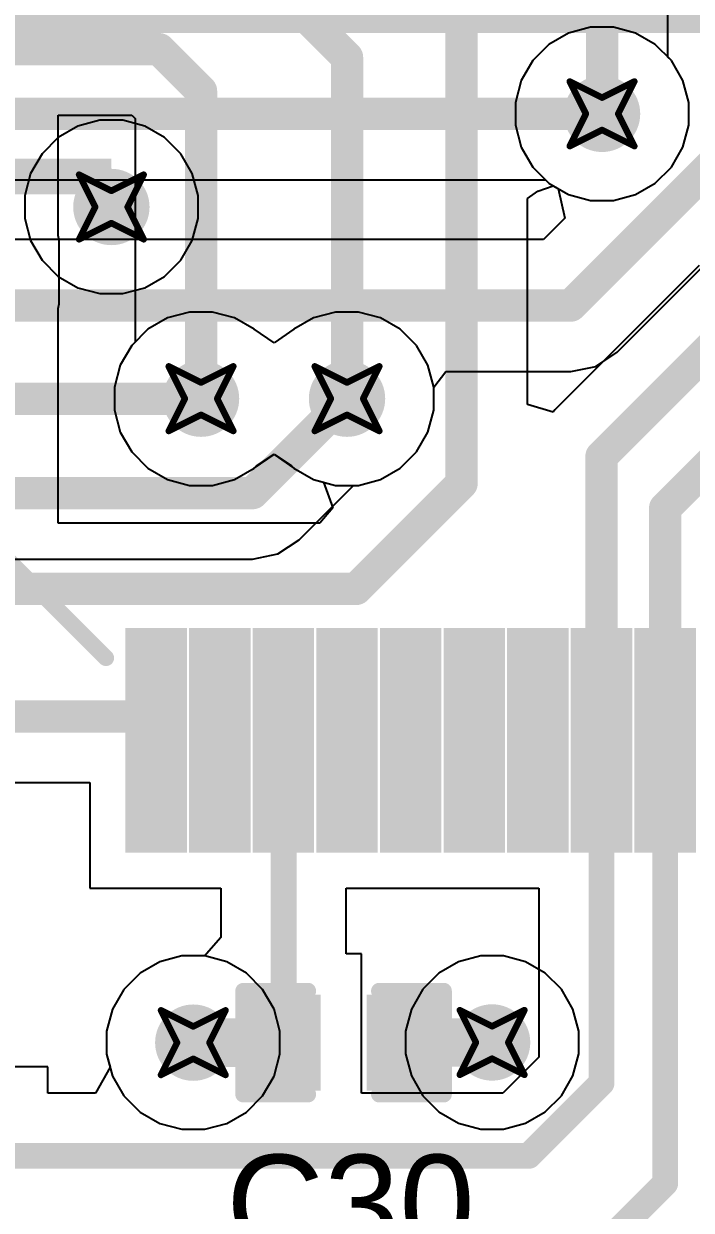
# Model space of a CAD drawing. Header units: inches. Extents: x -36 to 349, y -11 to 240.
# Drawn here: x 78.18 to 83.42, y 57.26 to 66.58 of the extents above; entities that cross this region are included whole.
import ezdxf

# ---------------------------------------------------------------- set-up
doc = ezdxf.new("R2010")
doc.units = ezdxf.units.IN
for name, color, linetype in [('Bottom Layer', 5, 'Continuous'), ('Drill Drawing', 1, 'Continuous'), ('Layer 1', 16, 'Continuous'), ('Layer 2', 76, 'Continuous'), ('Top Layer', 1, 'Continuous'), ('Top Overlay', 2, 'Continuous'), ('Top Paste', 8, 'Continuous'), ('Top Solder', 216, 'Continuous'), ('Via Holes', 16, 'Continuous')]:
    doc.layers.add(name, color=color, linetype=linetype)
doc.styles.add('Arial', font='', dxfattribs={"height": 0.2})
doc.styles.get('Arial').set_extended_font_data('Arial')

# ---------------------------------------------------------------- blocks, each defined once
blk = doc.blocks.new('LQFP_144_20_20__155')
at = {"layer": 'Top Layer'}
for points in [[(-8.89, -11.46), (-8.89, -9.9), (-8.61, -9.9), (-8.61, -11.46)], [(-8.39, -11.46), (-8.39, -9.9), (-8.11, -9.9), (-8.11, -11.46)], [(-7.89, -11.46), (-7.89, -9.9), (-7.61, -9.9), (-7.61, -11.46)], [(-7.39, -11.46), (-7.39, -9.9), (-7.11, -9.9), (-7.11, -11.46)], [(-6.89, -11.46), (-6.89, -9.9), (-6.61, -9.9), (-6.61, -11.46)], [(-6.39, -11.46), (-6.39, -9.9), (-6.11, -9.9), (-6.11, -11.46)], [(-5.89, -11.46), (-5.89, -9.9), (-5.61, -9.9), (-5.61, -11.46)], [(-5.39, -11.46), (-5.39, -9.9), (-5.11, -9.9), (-5.11, -11.46)], [(-4.89, -11.46), (-4.89, -9.9), (-4.61, -9.9), (-4.61, -11.46)]]:
    blk.add_hatch(color=1, dxfattribs=at).paths.add_polyline_path(points)
at = {"layer": 'Top Paste'}
for points in [[(-8.89, -11.46), (-8.89, -9.9), (-8.61, -9.9), (-8.61, -11.46)], [(-8.39, -11.46), (-8.39, -9.9), (-8.11, -9.9), (-8.11, -11.46)], [(-7.89, -11.46), (-7.89, -9.9), (-7.61, -9.9), (-7.61, -11.46)], [(-7.39, -11.46), (-7.39, -9.9), (-7.11, -9.9), (-7.11, -11.46)], [(-6.89, -11.46), (-6.89, -9.9), (-6.61, -9.9), (-6.61, -11.46)], [(-6.39, -11.46), (-6.39, -9.9), (-6.11, -9.9), (-6.11, -11.46)], [(-5.89, -11.46), (-5.89, -9.9), (-5.61, -9.9), (-5.61, -11.46)], [(-5.39, -11.46), (-5.39, -9.9), (-5.11, -9.9), (-5.11, -11.46)], [(-4.89, -11.46), (-4.89, -9.9), (-4.61, -9.9), (-4.61, -11.46)]]:
    blk.add_hatch(color=8, dxfattribs=at).paths.add_polyline_path(points)
at = {"layer": 'Top Solder'}
for points in [[(-8.9916, -11.5616), (-8.9916, -9.7984), (-8.5084, -9.7984), (-8.5084, -11.5616)], [(-8.4916, -11.5616), (-8.4916, -9.7984), (-8.0084, -9.7984), (-8.0084, -11.5616)], [(-7.9916, -11.5616), (-7.9916, -9.7984), (-7.5084, -9.7984), (-7.5084, -11.5616)], [(-7.4916, -11.5616), (-7.4916, -9.7984), (-7.0084, -9.7984), (-7.0084, -11.5616)], [(-6.9916, -11.5616), (-6.9916, -9.7984), (-6.5084, -9.7984), (-6.5084, -11.5616)], [(-6.4916, -11.5616), (-6.4916, -9.7984), (-6.0084, -9.7984), (-6.0084, -11.5616)], [(-5.9916, -11.5616), (-5.9916, -9.7984), (-5.5084, -9.7984), (-5.5084, -11.5616)], [(-5.4916, -11.5616), (-5.4916, -9.7984), (-5.0084, -9.7984), (-5.0084, -11.5616)], [(-4.9916, -11.5616), (-4.9916, -9.7984), (-4.5084, -9.7984), (-4.5084, -11.5616)]]:
    blk.add_hatch(color=216, dxfattribs=at).paths.add_polyline_path(points)
at = {"layer": 'Top Overlay'}
blk.add_lwpolyline([(-10.033, -9.144, 0.127, 0.127, 0), (-9.144, -10.033, 0.127, 0.127, 0)], format="xyseb", dxfattribs=at)
blk.add_lwpolyline([(-9.1758, -10.033, 0.0635, 0.0635, 1), (-9.1122, -10.033, 0.0635, 0.0635, 1)], format="xyseb", close=True, dxfattribs=at)
blk = doc.blocks.new('C___0402_476')
at = {"layer": 'Top Layer'}
for points in [[(-0.6985, -0.3175), (-0.6985, 0.3175), (-0.2413, 0.3175), (-0.2413, -0.3175)], [(0.2413, -0.3175), (0.2413, 0.3175), (0.6985, 0.3175), (0.6985, -0.3175)]]:
    blk.add_hatch(color=1, dxfattribs=at).paths.add_polyline_path(points)
at = {"layer": 'Top Paste'}
for points in [[(-0.6985, -0.3175), (-0.6985, 0.3175), (-0.2413, 0.3175), (-0.2413, -0.3175)], [(0.2413, -0.3175), (0.2413, 0.3175), (0.6985, 0.3175), (0.6985, -0.3175)]]:
    blk.add_hatch(color=8, dxfattribs=at).paths.add_polyline_path(points)
at = {"layer": 'Top Solder'}
for points in [[(-0.7585, -0.3775), (-0.7585, 0.3775), (-0.1813, 0.3775), (-0.1813, -0.3775)], [(0.1813, -0.3775), (0.1813, 0.3775), (0.7585, 0.3775), (0.7585, -0.3775)]]:
    blk.add_hatch(color=216, dxfattribs=at).paths.add_polyline_path(points)
at = {"layer": 'Top Overlay'}
for points in [[(-0.7874, 0.4064, 0.127, 0.127, 0), (-0.2794, 0.4064, 0.127, 0.127, 0)], [(-0.7874, -0.4064, 0.127, 0.127, 0), (-0.7874, 0.4064, 0.127, 0.127, 0)], [(0.2794, 0.4064, 0.127, 0.127, 0), (0.7874, 0.4064, 0.127, 0.127, 0)], [(0.7874, -0.4064, 0.127, 0.127, 0), (0.7874, 0.4064, 0.127, 0.127, 0)], [(-0.7874, -0.4064, 0.127, 0.127, 0), (-0.2794, -0.4064, 0.127, 0.127, 0)], [(0.2794, -0.4064, 0.127, 0.127, 0), (0.7874, -0.4064, 0.127, 0.127, 0)]]:
    blk.add_lwpolyline(points, format="xyseb", dxfattribs=at)
for points in [[(-0.8191, 0.4064, 0.0635, 0.0635, 1), (-0.7556, 0.4064, 0.0635, 0.0635, 1)], [(-0.8191, 0.4064, 0.0635, 0.0635, 1), (-0.7556, 0.4064, 0.0635, 0.0635, 1)], [(-0.3111, 0.4064, 0.0635, 0.0635, 1), (-0.2477, 0.4064, 0.0635, 0.0635, 1)], [(0.2477, 0.4064, 0.0635, 0.0635, 1), (0.3111, 0.4064, 0.0635, 0.0635, 1)], [(0.7556, 0.4064, 0.0635, 0.0635, 1), (0.8191, 0.4064, 0.0635, 0.0635, 1)], [(0.7556, 0.4064, 0.0635, 0.0635, 1), (0.8191, 0.4064, 0.0635, 0.0635, 1)], [(-0.8191, -0.4064, 0.0635, 0.0635, 1), (-0.7556, -0.4064, 0.0635, 0.0635, 1)], [(-0.8191, -0.4064, 0.0635, 0.0635, 1), (-0.7556, -0.4064, 0.0635, 0.0635, 1)], [(-0.3111, -0.4064, 0.0635, 0.0635, 1), (-0.2477, -0.4064, 0.0635, 0.0635, 1)], [(0.2477, -0.4064, 0.0635, 0.0635, 1), (0.3111, -0.4064, 0.0635, 0.0635, 1)], [(0.7556, -0.4064, 0.0635, 0.0635, 1), (0.8191, -0.4064, 0.0635, 0.0635, 1)], [(0.7556, -0.4064, 0.0635, 0.0635, 1), (0.8191, -0.4064, 0.0635, 0.0635, 1)]]:
    blk.add_lwpolyline(points, format="xyseb", close=True, dxfattribs=at)

msp = doc.modelspace()

# ---------------------------------------------------------------- hatches: boundary and pattern name
at = {"layer": 'Bottom Layer'}
h = msp.add_hatch(color=5, dxfattribs=at)
edge = h.paths.add_edge_path()
edge.add_arc((82.7233, 65.8703), 0.3, 0, 360)
h = msp.add_hatch(color=5, dxfattribs=at)
edge = h.paths.add_edge_path()
edge.add_arc((78.8674, 65.1383), 0.3, 0, 360)
h = msp.add_hatch(color=5, dxfattribs=at)
edge = h.paths.add_edge_path()
edge.add_arc((79.5719, 63.6322), 0.3, 0, 360)
h = msp.add_hatch(color=5, dxfattribs=at)
edge = h.paths.add_edge_path()
edge.add_arc((80.7192, 63.6322), 0.3, 0, 360)
h = msp.add_hatch(color=5, dxfattribs=at)
edge = h.paths.add_edge_path()
edge.add_arc((79.511, 58.5724), 0.3, 0, 360)
h = msp.add_hatch(color=5, dxfattribs=at)
edge = h.paths.add_edge_path()
edge.add_arc((81.8592, 58.5739), 0.3, 0, 360)
at = {"layer": 'Layer 1'}
h = msp.add_hatch(color=16, dxfattribs=at)
edge = h.paths.add_edge_path()
edge.add_arc((82.7233, 65.8703), 0.3, 0, 360)
h = msp.add_hatch(color=16, dxfattribs=at)
edge = h.paths.add_edge_path()
edge.add_arc((78.8674, 65.1383), 0.3, 0, 360)
h = msp.add_hatch(color=16, dxfattribs=at)
edge = h.paths.add_edge_path()
edge.add_arc((79.5719, 63.6322), 0.3, 0, 360)
h = msp.add_hatch(color=16, dxfattribs=at)
edge = h.paths.add_edge_path()
edge.add_arc((80.7192, 63.6322), 0.3, 0, 360)
h = msp.add_hatch(color=16, dxfattribs=at)
edge = h.paths.add_edge_path()
edge.add_arc((79.511, 58.5724), 0.3, 0, 360)
h = msp.add_hatch(color=16, dxfattribs=at)
edge = h.paths.add_edge_path()
edge.add_arc((81.8592, 58.5739), 0.3, 0, 360)
at = {"layer": 'Layer 2'}
h = msp.add_hatch(color=76, dxfattribs=at)
edge = h.paths.add_edge_path()
edge.add_arc((82.7233, 65.8703), 0.3, 0, 360)
h = msp.add_hatch(color=76, dxfattribs=at)
edge = h.paths.add_edge_path()
edge.add_arc((78.8674, 65.1383), 0.3, 0, 360)
h = msp.add_hatch(color=76, dxfattribs=at)
edge = h.paths.add_edge_path()
edge.add_arc((79.5719, 63.6322), 0.3, 0, 360)
h = msp.add_hatch(color=76, dxfattribs=at)
edge = h.paths.add_edge_path()
edge.add_arc((80.7192, 63.6322), 0.3, 0, 360)
h = msp.add_hatch(color=76, dxfattribs=at)
edge = h.paths.add_edge_path()
edge.add_arc((79.511, 58.5724), 0.3, 0, 360)
h = msp.add_hatch(color=76, dxfattribs=at)
edge = h.paths.add_edge_path()
edge.add_arc((81.8592, 58.5739), 0.3, 0, 360)
at = {"layer": 'Top Layer'}
h = msp.add_hatch(color=1, dxfattribs=at)
edge = h.paths.add_edge_path()
edge.add_arc((82.7233, 65.8703), 0.3, 0, 360)
msp.add_hatch(color=1, dxfattribs=at).paths.add_polyline_path([(75.6094, 65.238), (78.8674, 65.238), (78.8674, 65.518), (75.6094, 65.518)])
h = msp.add_hatch(color=1, dxfattribs=at)
edge = h.paths.add_edge_path()
edge.add_arc((78.8674, 65.1383), 0.3, 0, 360)
h = msp.add_hatch(color=1, dxfattribs=at)
edge = h.paths.add_edge_path()
edge.add_arc((79.5719, 63.6322), 0.3, 0, 360)
h = msp.add_hatch(color=1, dxfattribs=at)
edge = h.paths.add_edge_path()
edge.add_arc((80.7192, 63.6322), 0.3, 0, 360)
h = msp.add_hatch(color=1, dxfattribs=at)
edge = h.paths.add_edge_path()
edge.add_arc((79.511, 58.5724), 0.3, 0, 360)
h = msp.add_hatch(color=1, dxfattribs=at)
edge = h.paths.add_edge_path()
edge.add_arc((81.8592, 58.5739), 0.3, 0, 360)
at = {"layer": 'Via Holes'}
h = msp.add_hatch(color=7, dxfattribs=at)
edge = h.paths.add_edge_path()
edge.add_arc((82.7233, 65.8703), 0.15, 0, 360)
h = msp.add_hatch(color=7, dxfattribs=at)
edge = h.paths.add_edge_path()
edge.add_arc((78.8674, 65.1383), 0.15, 0, 360)
h = msp.add_hatch(color=7, dxfattribs=at)
edge = h.paths.add_edge_path()
edge.add_arc((79.5719, 63.6322), 0.15, 0, 360)
h = msp.add_hatch(color=7, dxfattribs=at)
edge = h.paths.add_edge_path()
edge.add_arc((80.7192, 63.6322), 0.15, 0, 360)
h = msp.add_hatch(color=7, dxfattribs=at)
edge = h.paths.add_edge_path()
edge.add_arc((79.511, 58.5724), 0.15, 0, 360)
h = msp.add_hatch(color=7, dxfattribs=at)
edge = h.paths.add_edge_path()
edge.add_arc((81.8592, 58.5739), 0.15, 0, 360)

# ---------------------------------------------------------------- linework, layer by layer
at = {"layer": 'Bottom Layer'}
for p, q in [((72.2721, 65.3523), (82.2782, 65.3523)), ((82.2782, 65.3523), (82.3052, 65.3254)), ((82.3052, 65.3254), (82.3773, 65.2837)), ((82.3773, 65.2837), (82.4311, 65.0504)), ((82.4311, 65.0504), (82.2623, 64.8816)), ((82.2623, 64.8816), (74.0521, 64.8816)), ((82.8431, 63.9974), (83.6257, 64.78)), ((82.675, 63.8851), (82.8431, 63.9974)), ((82.4768, 63.8456), (82.675, 63.8851)), ((81.4002, 63.7219), (81.4952, 63.8456)), ((81.4952, 63.8456), (82.4768, 63.8456)), ((81.4002, 63.5426), (81.4002, 63.7219)), ((81.3538, 63.3694), (81.4002, 63.5426)), ((81.2641, 63.2141), (81.3538, 63.3694)), ((81.1373, 63.0873), (81.2641, 63.2141)), ((80.982, 62.9976), (81.1373, 63.0873)), ((80.3436, 62.5242), (80.7707, 62.9512)), ((80.7707, 62.9512), (80.8088, 62.9512)), ((80.8088, 62.9512), (80.982, 62.9976)), ((80.1756, 62.4119), (80.3436, 62.5242)), ((75.2995, 62.3724), (79.9774, 62.3724)), ((79.9774, 62.3724), (80.1756, 62.4119)), ((79.2481, 59.207), (79.0929, 59.1173)), ((79.4213, 59.2534), (79.2481, 59.207)), ((79.6007, 59.2534), (79.4213, 59.2534)), ((79.7739, 59.207), (79.6007, 59.2534)), ((79.9291, 59.1173), (79.7739, 59.207)), ((79.0929, 59.1173), (78.9661, 58.9905)), ((80.0559, 58.9905), (79.9291, 59.1173)), ((78.9661, 58.9905), (78.8764, 58.8353)), ((80.1456, 58.8353), (80.0559, 58.9905)), ((78.8764, 58.8353), (78.83, 58.6621)), ((80.192, 58.6621), (80.1456, 58.8353)), ((78.83, 58.6621), (78.83, 58.4827)), ((80.192, 58.4827), (80.192, 58.6621)), ((78.83, 58.4827), (78.8764, 58.3095)), ((80.1456, 58.3095), (80.192, 58.4827)), ((78.8764, 58.3095), (78.9661, 58.1543)), ((80.0559, 58.1543), (80.1456, 58.3095)), ((78.9661, 58.1543), (79.0929, 58.0275)), ((79.9291, 58.0275), (80.0559, 58.1543)), ((79.0929, 58.0275), (79.2481, 57.9378)), ((79.7739, 57.9378), (79.9291, 58.0275)), ((79.2481, 57.9378), (79.4213, 57.8914)), ((79.6007, 57.8914), (79.7739, 57.9378)), ((79.4213, 57.8914), (79.6007, 57.8914))]:
    msp.add_line(p, q, dxfattribs=at)
for points in [[(71.5971, 66.6331, 0.254, 0.254, 0), (93.0211, 66.6331, 0.254, 0.254, 0)], [(72.0576, 65.8703, 0.254, 0.254, 0), (82.7233, 65.8703, 0.254, 0.254, 0)], [(82.4768, 64.3636, 0.254, 0.254, 0), (83.9835, 65.8703, 0.254, 0.254, 0)], [(74.0521, 64.3636, 0.254, 0.254, 0), (82.4768, 64.3636, 0.254, 0.254, 0)], [(74.7664, 63.6322, 0.254, 0.254, 0), (79.5719, 63.6322, 0.254, 0.254, 0)], [(79.9774, 62.8904, 0.254, 0.254, 0), (80.7192, 63.6322, 0.254, 0.254, 0)], [(75.0849, 62.8904, 0.254, 0.254, 0), (79.9774, 62.8904, 0.254, 0.254, 0)]]:
    msp.add_lwpolyline(points, format="xyseb", dxfattribs=at)
for points in [[(82.6598, 65.8703, 0.127, 0.127, 1), (82.7868, 65.8703, 0.127, 0.127, 1)], [(82.4133, 64.3636, 0.127, 0.127, 1), (82.5403, 64.3636, 0.127, 0.127, 1)], [(82.4133, 64.3636, 0.127, 0.127, 1), (82.5403, 64.3636, 0.127, 0.127, 1)], [(79.5084, 63.6322, 0.127, 0.127, 1), (79.6354, 63.6322, 0.127, 0.127, 1)], [(80.6557, 63.6322, 0.127, 0.127, 1), (80.7827, 63.6322, 0.127, 0.127, 1)], [(79.9139, 62.8904, 0.127, 0.127, 1), (80.0409, 62.8904, 0.127, 0.127, 1)], [(79.9139, 62.8904, 0.127, 0.127, 1), (80.0409, 62.8904, 0.127, 0.127, 1)]]:
    msp.add_lwpolyline(points, format="xyseb", close=True, dxfattribs=at)
at = {"layer": 'Drill Drawing'}
for points in [[(82.4693, 66.1243, 0.0508, 0.0508, 0), (82.7233, 65.9973, 0.0508, 0.0508, 0)], [(82.4693, 66.1243, 0.0508, 0.0508, 0), (82.5963, 65.8703, 0.0508, 0.0508, 0)], [(82.7233, 65.9973, 0.0508, 0.0508, 0), (82.9773, 66.1243, 0.0508, 0.0508, 0)], [(82.8503, 65.8703, 0.0508, 0.0508, 0), (82.9773, 66.1243, 0.0508, 0.0508, 0)], [(82.4693, 65.6163, 0.0508, 0.0508, 0), (82.5963, 65.8703, 0.0508, 0.0508, 0)], [(82.8503, 65.8703, 0.0508, 0.0508, 0), (82.9773, 65.6163, 0.0508, 0.0508, 0)], [(82.4693, 65.6163, 0.0508, 0.0508, 0), (82.7233, 65.7433, 0.0508, 0.0508, 0)], [(82.7233, 65.7433, 0.0508, 0.0508, 0), (82.9773, 65.6163, 0.0508, 0.0508, 0)], [(78.6134, 65.3923, 0.0508, 0.0508, 0), (78.8674, 65.2653, 0.0508, 0.0508, 0)], [(78.6134, 65.3923, 0.0508, 0.0508, 0), (78.7404, 65.1383, 0.0508, 0.0508, 0)], [(78.8674, 65.2653, 0.0508, 0.0508, 0), (79.1214, 65.3923, 0.0508, 0.0508, 0)], [(78.9944, 65.1383, 0.0508, 0.0508, 0), (79.1214, 65.3923, 0.0508, 0.0508, 0)], [(78.6134, 64.8843, 0.0508, 0.0508, 0), (78.7404, 65.1383, 0.0508, 0.0508, 0)], [(78.9944, 65.1383, 0.0508, 0.0508, 0), (79.1214, 64.8843, 0.0508, 0.0508, 0)], [(78.6134, 64.8843, 0.0508, 0.0508, 0), (78.8674, 65.0113, 0.0508, 0.0508, 0)], [(78.8674, 65.0113, 0.0508, 0.0508, 0), (79.1214, 64.8843, 0.0508, 0.0508, 0)], [(79.3179, 63.8862, 0.0508, 0.0508, 0), (79.5719, 63.7592, 0.0508, 0.0508, 0)], [(79.3179, 63.8862, 0.0508, 0.0508, 0), (79.4449, 63.6322, 0.0508, 0.0508, 0)], [(79.5719, 63.7592, 0.0508, 0.0508, 0), (79.8259, 63.8862, 0.0508, 0.0508, 0)], [(79.6989, 63.6322, 0.0508, 0.0508, 0), (79.8259, 63.8862, 0.0508, 0.0508, 0)], [(80.4652, 63.8862, 0.0508, 0.0508, 0), (80.7192, 63.7592, 0.0508, 0.0508, 0)], [(80.4652, 63.8862, 0.0508, 0.0508, 0), (80.5922, 63.6322, 0.0508, 0.0508, 0)], [(80.7192, 63.7592, 0.0508, 0.0508, 0), (80.9732, 63.8862, 0.0508, 0.0508, 0)], [(80.8462, 63.6322, 0.0508, 0.0508, 0), (80.9732, 63.8862, 0.0508, 0.0508, 0)], [(79.3179, 63.3782, 0.0508, 0.0508, 0), (79.4449, 63.6322, 0.0508, 0.0508, 0)], [(79.6989, 63.6322, 0.0508, 0.0508, 0), (79.8259, 63.3782, 0.0508, 0.0508, 0)], [(80.4652, 63.3782, 0.0508, 0.0508, 0), (80.5922, 63.6322, 0.0508, 0.0508, 0)], [(80.8462, 63.6322, 0.0508, 0.0508, 0), (80.9732, 63.3782, 0.0508, 0.0508, 0)], [(79.3179, 63.3782, 0.0508, 0.0508, 0), (79.5719, 63.5052, 0.0508, 0.0508, 0)], [(79.5719, 63.5052, 0.0508, 0.0508, 0), (79.8259, 63.3782, 0.0508, 0.0508, 0)], [(80.4652, 63.3782, 0.0508, 0.0508, 0), (80.7192, 63.5052, 0.0508, 0.0508, 0)], [(80.7192, 63.5052, 0.0508, 0.0508, 0), (80.9732, 63.3782, 0.0508, 0.0508, 0)], [(79.257, 58.8264, 0.0508, 0.0508, 0), (79.511, 58.6994, 0.0508, 0.0508, 0)], [(79.257, 58.8264, 0.0508, 0.0508, 0), (79.384, 58.5724, 0.0508, 0.0508, 0)], [(79.511, 58.6994, 0.0508, 0.0508, 0), (79.765, 58.8264, 0.0508, 0.0508, 0)], [(79.638, 58.5724, 0.0508, 0.0508, 0), (79.765, 58.8264, 0.0508, 0.0508, 0)], [(81.6052, 58.8279, 0.0508, 0.0508, 0), (81.8592, 58.7009, 0.0508, 0.0508, 0)], [(81.6052, 58.8279, 0.0508, 0.0508, 0), (81.7322, 58.5739, 0.0508, 0.0508, 0)], [(81.8592, 58.7009, 0.0508, 0.0508, 0), (82.1132, 58.8279, 0.0508, 0.0508, 0)], [(81.9862, 58.5739, 0.0508, 0.0508, 0), (82.1132, 58.8279, 0.0508, 0.0508, 0)], [(79.257, 58.3184, 0.0508, 0.0508, 0), (79.384, 58.5724, 0.0508, 0.0508, 0)], [(79.638, 58.5724, 0.0508, 0.0508, 0), (79.765, 58.3184, 0.0508, 0.0508, 0)], [(81.6052, 58.3199, 0.0508, 0.0508, 0), (81.7322, 58.5739, 0.0508, 0.0508, 0)], [(81.9862, 58.5739, 0.0508, 0.0508, 0), (82.1132, 58.3199, 0.0508, 0.0508, 0)], [(79.257, 58.3184, 0.0508, 0.0508, 0), (79.511, 58.4454, 0.0508, 0.0508, 0)], [(79.511, 58.4454, 0.0508, 0.0508, 0), (79.765, 58.3184, 0.0508, 0.0508, 0)], [(81.6052, 58.3199, 0.0508, 0.0508, 0), (81.8592, 58.4469, 0.0508, 0.0508, 0)], [(81.8592, 58.4469, 0.0508, 0.0508, 0), (82.1132, 58.3199, 0.0508, 0.0508, 0)]]:
    msp.add_lwpolyline(points, format="xyseb", dxfattribs=at)
for points in [[(82.4566, 66.1243, 0.0254, 0.0254, 1), (82.482, 66.1243, 0.0254, 0.0254, 1)], [(82.4566, 66.1243, 0.0254, 0.0254, 1), (82.482, 66.1243, 0.0254, 0.0254, 1)], [(82.9646, 66.1243, 0.0254, 0.0254, 1), (82.99, 66.1243, 0.0254, 0.0254, 1)], [(82.9646, 66.1243, 0.0254, 0.0254, 1), (82.99, 66.1243, 0.0254, 0.0254, 1)], [(82.7106, 65.9973, 0.0254, 0.0254, 1), (82.736, 65.9973, 0.0254, 0.0254, 1)], [(82.7106, 65.9973, 0.0254, 0.0254, 1), (82.736, 65.9973, 0.0254, 0.0254, 1)], [(82.5836, 65.8703, 0.0254, 0.0254, 1), (82.609, 65.8703, 0.0254, 0.0254, 1)], [(82.5836, 65.8703, 0.0254, 0.0254, 1), (82.609, 65.8703, 0.0254, 0.0254, 1)], [(82.8376, 65.8703, 0.0254, 0.0254, 1), (82.863, 65.8703, 0.0254, 0.0254, 1)], [(82.8376, 65.8703, 0.0254, 0.0254, 1), (82.863, 65.8703, 0.0254, 0.0254, 1)], [(82.7106, 65.7433, 0.0254, 0.0254, 1), (82.736, 65.7433, 0.0254, 0.0254, 1)], [(82.7106, 65.7433, 0.0254, 0.0254, 1), (82.736, 65.7433, 0.0254, 0.0254, 1)], [(82.4566, 65.6163, 0.0254, 0.0254, 1), (82.482, 65.6163, 0.0254, 0.0254, 1)], [(82.4566, 65.6163, 0.0254, 0.0254, 1), (82.482, 65.6163, 0.0254, 0.0254, 1)], [(82.9646, 65.6163, 0.0254, 0.0254, 1), (82.99, 65.6163, 0.0254, 0.0254, 1)], [(82.9646, 65.6163, 0.0254, 0.0254, 1), (82.99, 65.6163, 0.0254, 0.0254, 1)], [(78.6007, 65.3923, 0.0254, 0.0254, 1), (78.6261, 65.3923, 0.0254, 0.0254, 1)], [(78.6007, 65.3923, 0.0254, 0.0254, 1), (78.6261, 65.3923, 0.0254, 0.0254, 1)], [(79.1087, 65.3923, 0.0254, 0.0254, 1), (79.1341, 65.3923, 0.0254, 0.0254, 1)], [(79.1087, 65.3923, 0.0254, 0.0254, 1), (79.1341, 65.3923, 0.0254, 0.0254, 1)], [(78.8547, 65.2653, 0.0254, 0.0254, 1), (78.8801, 65.2653, 0.0254, 0.0254, 1)], [(78.8547, 65.2653, 0.0254, 0.0254, 1), (78.8801, 65.2653, 0.0254, 0.0254, 1)], [(78.7277, 65.1383, 0.0254, 0.0254, 1), (78.7531, 65.1383, 0.0254, 0.0254, 1)], [(78.7277, 65.1383, 0.0254, 0.0254, 1), (78.7531, 65.1383, 0.0254, 0.0254, 1)], [(78.9817, 65.1383, 0.0254, 0.0254, 1), (79.0071, 65.1383, 0.0254, 0.0254, 1)], [(78.9817, 65.1383, 0.0254, 0.0254, 1), (79.0071, 65.1383, 0.0254, 0.0254, 1)], [(78.8547, 65.0113, 0.0254, 0.0254, 1), (78.8801, 65.0113, 0.0254, 0.0254, 1)], [(78.8547, 65.0113, 0.0254, 0.0254, 1), (78.8801, 65.0113, 0.0254, 0.0254, 1)], [(78.6007, 64.8843, 0.0254, 0.0254, 1), (78.6261, 64.8843, 0.0254, 0.0254, 1)], [(78.6007, 64.8843, 0.0254, 0.0254, 1), (78.6261, 64.8843, 0.0254, 0.0254, 1)], [(79.1087, 64.8843, 0.0254, 0.0254, 1), (79.1341, 64.8843, 0.0254, 0.0254, 1)], [(79.1087, 64.8843, 0.0254, 0.0254, 1), (79.1341, 64.8843, 0.0254, 0.0254, 1)], [(79.3052, 63.8862, 0.0254, 0.0254, 1), (79.3306, 63.8862, 0.0254, 0.0254, 1)], [(79.3052, 63.8862, 0.0254, 0.0254, 1), (79.3306, 63.8862, 0.0254, 0.0254, 1)], [(79.8132, 63.8862, 0.0254, 0.0254, 1), (79.8386, 63.8862, 0.0254, 0.0254, 1)], [(79.8132, 63.8862, 0.0254, 0.0254, 1), (79.8386, 63.8862, 0.0254, 0.0254, 1)], [(80.4525, 63.8862, 0.0254, 0.0254, 1), (80.4779, 63.8862, 0.0254, 0.0254, 1)], [(80.4525, 63.8862, 0.0254, 0.0254, 1), (80.4779, 63.8862, 0.0254, 0.0254, 1)], [(80.9605, 63.8862, 0.0254, 0.0254, 1), (80.9859, 63.8862, 0.0254, 0.0254, 1)], [(80.9605, 63.8862, 0.0254, 0.0254, 1), (80.9859, 63.8862, 0.0254, 0.0254, 1)], [(79.5592, 63.7592, 0.0254, 0.0254, 1), (79.5846, 63.7592, 0.0254, 0.0254, 1)], [(79.5592, 63.7592, 0.0254, 0.0254, 1), (79.5846, 63.7592, 0.0254, 0.0254, 1)], [(80.7065, 63.7592, 0.0254, 0.0254, 1), (80.7319, 63.7592, 0.0254, 0.0254, 1)], [(80.7065, 63.7592, 0.0254, 0.0254, 1), (80.7319, 63.7592, 0.0254, 0.0254, 1)], [(79.4322, 63.6322, 0.0254, 0.0254, 1), (79.4576, 63.6322, 0.0254, 0.0254, 1)], [(79.4322, 63.6322, 0.0254, 0.0254, 1), (79.4576, 63.6322, 0.0254, 0.0254, 1)], [(79.6862, 63.6322, 0.0254, 0.0254, 1), (79.7116, 63.6322, 0.0254, 0.0254, 1)], [(79.6862, 63.6322, 0.0254, 0.0254, 1), (79.7116, 63.6322, 0.0254, 0.0254, 1)], [(80.5795, 63.6322, 0.0254, 0.0254, 1), (80.6049, 63.6322, 0.0254, 0.0254, 1)], [(80.5795, 63.6322, 0.0254, 0.0254, 1), (80.6049, 63.6322, 0.0254, 0.0254, 1)], [(80.8335, 63.6322, 0.0254, 0.0254, 1), (80.8589, 63.6322, 0.0254, 0.0254, 1)], [(80.8335, 63.6322, 0.0254, 0.0254, 1), (80.8589, 63.6322, 0.0254, 0.0254, 1)], [(79.5592, 63.5052, 0.0254, 0.0254, 1), (79.5846, 63.5052, 0.0254, 0.0254, 1)], [(79.5592, 63.5052, 0.0254, 0.0254, 1), (79.5846, 63.5052, 0.0254, 0.0254, 1)], [(80.7065, 63.5052, 0.0254, 0.0254, 1), (80.7319, 63.5052, 0.0254, 0.0254, 1)], [(80.7065, 63.5052, 0.0254, 0.0254, 1), (80.7319, 63.5052, 0.0254, 0.0254, 1)], [(79.3052, 63.3782, 0.0254, 0.0254, 1), (79.3306, 63.3782, 0.0254, 0.0254, 1)], [(79.3052, 63.3782, 0.0254, 0.0254, 1), (79.3306, 63.3782, 0.0254, 0.0254, 1)], [(79.8132, 63.3782, 0.0254, 0.0254, 1), (79.8386, 63.3782, 0.0254, 0.0254, 1)], [(79.8132, 63.3782, 0.0254, 0.0254, 1), (79.8386, 63.3782, 0.0254, 0.0254, 1)], [(80.4525, 63.3782, 0.0254, 0.0254, 1), (80.4779, 63.3782, 0.0254, 0.0254, 1)], [(80.4525, 63.3782, 0.0254, 0.0254, 1), (80.4779, 63.3782, 0.0254, 0.0254, 1)], [(80.9605, 63.3782, 0.0254, 0.0254, 1), (80.9859, 63.3782, 0.0254, 0.0254, 1)], [(80.9605, 63.3782, 0.0254, 0.0254, 1), (80.9859, 63.3782, 0.0254, 0.0254, 1)], [(79.2443, 58.8264, 0.0254, 0.0254, 1), (79.2697, 58.8264, 0.0254, 0.0254, 1)], [(79.2443, 58.8264, 0.0254, 0.0254, 1), (79.2697, 58.8264, 0.0254, 0.0254, 1)], [(79.7523, 58.8264, 0.0254, 0.0254, 1), (79.7777, 58.8264, 0.0254, 0.0254, 1)], [(79.7523, 58.8264, 0.0254, 0.0254, 1), (79.7777, 58.8264, 0.0254, 0.0254, 1)], [(81.5925, 58.8279, 0.0254, 0.0254, 1), (81.6179, 58.8279, 0.0254, 0.0254, 1)], [(81.5925, 58.8279, 0.0254, 0.0254, 1), (81.6179, 58.8279, 0.0254, 0.0254, 1)], [(82.1005, 58.8279, 0.0254, 0.0254, 1), (82.1259, 58.8279, 0.0254, 0.0254, 1)], [(82.1005, 58.8279, 0.0254, 0.0254, 1), (82.1259, 58.8279, 0.0254, 0.0254, 1)], [(79.4983, 58.6994, 0.0254, 0.0254, 1), (79.5237, 58.6994, 0.0254, 0.0254, 1)], [(79.4983, 58.6994, 0.0254, 0.0254, 1), (79.5237, 58.6994, 0.0254, 0.0254, 1)], [(81.8465, 58.7009, 0.0254, 0.0254, 1), (81.8719, 58.7009, 0.0254, 0.0254, 1)], [(81.8465, 58.7009, 0.0254, 0.0254, 1), (81.8719, 58.7009, 0.0254, 0.0254, 1)], [(79.3713, 58.5724, 0.0254, 0.0254, 1), (79.3967, 58.5724, 0.0254, 0.0254, 1)], [(79.3713, 58.5724, 0.0254, 0.0254, 1), (79.3967, 58.5724, 0.0254, 0.0254, 1)], [(79.6253, 58.5724, 0.0254, 0.0254, 1), (79.6507, 58.5724, 0.0254, 0.0254, 1)], [(79.6253, 58.5724, 0.0254, 0.0254, 1), (79.6507, 58.5724, 0.0254, 0.0254, 1)], [(81.7195, 58.5739, 0.0254, 0.0254, 1), (81.7449, 58.5739, 0.0254, 0.0254, 1)], [(81.7195, 58.5739, 0.0254, 0.0254, 1), (81.7449, 58.5739, 0.0254, 0.0254, 1)], [(81.9735, 58.5739, 0.0254, 0.0254, 1), (81.9989, 58.5739, 0.0254, 0.0254, 1)], [(81.9735, 58.5739, 0.0254, 0.0254, 1), (81.9989, 58.5739, 0.0254, 0.0254, 1)], [(79.4983, 58.4454, 0.0254, 0.0254, 1), (79.5237, 58.4454, 0.0254, 0.0254, 1)], [(79.4983, 58.4454, 0.0254, 0.0254, 1), (79.5237, 58.4454, 0.0254, 0.0254, 1)], [(81.8465, 58.4469, 0.0254, 0.0254, 1), (81.8719, 58.4469, 0.0254, 0.0254, 1)], [(81.8465, 58.4469, 0.0254, 0.0254, 1), (81.8719, 58.4469, 0.0254, 0.0254, 1)], [(79.2443, 58.3184, 0.0254, 0.0254, 1), (79.2697, 58.3184, 0.0254, 0.0254, 1)], [(79.2443, 58.3184, 0.0254, 0.0254, 1), (79.2697, 58.3184, 0.0254, 0.0254, 1)], [(79.7523, 58.3184, 0.0254, 0.0254, 1), (79.7777, 58.3184, 0.0254, 0.0254, 1)], [(79.7523, 58.3184, 0.0254, 0.0254, 1), (79.7777, 58.3184, 0.0254, 0.0254, 1)], [(81.5925, 58.3199, 0.0254, 0.0254, 1), (81.6179, 58.3199, 0.0254, 0.0254, 1)], [(81.5925, 58.3199, 0.0254, 0.0254, 1), (81.6179, 58.3199, 0.0254, 0.0254, 1)], [(82.1005, 58.3199, 0.0254, 0.0254, 1), (82.1259, 58.3199, 0.0254, 0.0254, 1)], [(82.1005, 58.3199, 0.0254, 0.0254, 1), (82.1259, 58.3199, 0.0254, 0.0254, 1)]]:
    msp.add_lwpolyline(points, format="xyseb", close=True, dxfattribs=at)
at = {"layer": 'Layer 1'}
for p, q in [((82.4605, 66.5049), (82.3052, 66.4152)), ((82.6337, 66.5513), (82.4605, 66.5049)), ((82.813, 66.5513), (82.6337, 66.5513)), ((82.9862, 66.5049), (82.813, 66.5513)), ((83.1415, 66.4152), (82.9862, 66.5049)), ((82.3052, 66.4152), (82.1784, 66.2884)), ((83.2683, 66.2884), (83.1415, 66.4152)), ((82.1784, 66.2884), (82.0887, 66.1332)), ((83.3579, 66.1332), (83.2683, 66.2884)), ((82.0887, 66.1332), (82.0423, 65.96)), ((83.4043, 65.96), (83.3579, 66.1332)), ((82.0423, 65.96), (82.0423, 65.7806)), ((83.4043, 65.7806), (83.4043, 65.96)), ((82.0423, 65.7806), (82.0887, 65.6074)), ((83.3579, 65.6074), (83.4043, 65.7806)), ((82.0887, 65.6074), (82.1784, 65.4522)), ((83.2683, 65.4522), (83.3579, 65.6074)), ((82.1784, 65.4522), (82.3052, 65.3254)), ((83.1415, 65.3254), (83.2683, 65.4522)), ((82.3052, 65.3254), (82.4605, 65.2357)), ((82.9862, 65.2357), (83.1415, 65.3254)), ((82.4605, 65.2357), (82.6337, 65.1893)), ((82.6337, 65.1893), (82.813, 65.1893)), ((82.813, 65.1893), (82.9862, 65.2357)), ((79.309, 64.2668), (79.1537, 64.1771)), ((79.4822, 64.3132), (79.309, 64.2668)), ((79.6615, 64.3132), (79.4822, 64.3132)), ((79.8347, 64.2668), (79.6615, 64.3132)), ((79.99, 64.1771), (79.8347, 64.2668)), ((80.4563, 64.2668), (80.301, 64.1771)), ((80.6295, 64.3132), (80.4563, 64.2668)), ((80.8088, 64.3132), (80.6295, 64.3132)), ((80.982, 64.2668), (80.8088, 64.3132)), ((81.1373, 64.1771), (80.982, 64.2668)), ((79.1537, 64.1771), (79.0269, 64.0504)), ((80.1455, 64.0701), (79.99, 64.1771)), ((80.301, 64.1771), (80.1455, 64.0701)), ((81.2641, 64.0504), (81.1373, 64.1771)), ((79.0269, 64.0504), (78.9373, 63.8951)), ((81.3538, 63.8951), (81.2641, 64.0504)), ((78.9373, 63.8951), (78.8909, 63.7219)), ((81.4002, 63.7219), (81.3538, 63.8951)), ((78.8909, 63.7219), (78.8909, 63.5426)), ((81.4002, 63.5426), (81.4002, 63.7219)), ((78.8909, 63.5426), (78.9373, 63.3694)), ((81.3538, 63.3694), (81.4002, 63.5426)), ((78.9373, 63.3694), (79.0269, 63.2141)), ((81.2641, 63.2141), (81.3538, 63.3694)), ((79.0269, 63.2141), (79.1537, 63.0873)), ((81.1373, 63.0873), (81.2641, 63.2141)), ((79.99, 63.0873), (80.1455, 63.1943)), ((80.1455, 63.1943), (80.301, 63.0873)), ((79.1537, 63.0873), (79.309, 62.9976)), ((79.8347, 62.9976), (79.99, 63.0873)), ((80.301, 63.0873), (80.4563, 62.9976)), ((80.982, 62.9976), (81.1373, 63.0873)), ((79.309, 62.9976), (79.4822, 62.9512)), ((79.4822, 62.9512), (79.6615, 62.9512)), ((79.6615, 62.9512), (79.8347, 62.9976)), ((80.4563, 62.9976), (80.6295, 62.9512)), ((80.6295, 62.9512), (80.8088, 62.9512)), ((80.8088, 62.9512), (80.982, 62.9976)), ((79.2481, 59.207), (79.0929, 59.1173)), ((79.4213, 59.2534), (79.2481, 59.207)), ((79.6007, 59.2534), (79.4213, 59.2534)), ((79.7739, 59.207), (79.6007, 59.2534)), ((79.9291, 59.1173), (79.7739, 59.207)), ((79.0929, 59.1173), (78.9661, 58.9905)), ((80.0559, 58.9905), (79.9291, 59.1173)), ((78.9661, 58.9905), (78.8764, 58.8353)), ((80.1456, 58.8353), (80.0559, 58.9905)), ((78.8764, 58.8353), (78.83, 58.6621)), ((80.192, 58.6621), (80.1456, 58.8353)), ((78.83, 58.6621), (78.83, 58.4827)), ((80.192, 58.4827), (80.192, 58.6621)), ((78.83, 58.4827), (78.8764, 58.3095)), ((80.1456, 58.3095), (80.192, 58.4827)), ((78.8764, 58.3095), (78.9661, 58.1543)), ((80.0559, 58.1543), (80.1456, 58.3095)), ((78.9661, 58.1543), (79.0929, 58.0275)), ((79.9291, 58.0275), (80.0559, 58.1543)), ((79.0929, 58.0275), (79.2481, 57.9378)), ((79.7739, 57.9378), (79.9291, 58.0275)), ((79.2481, 57.9378), (79.4213, 57.8914)), ((79.6007, 57.8914), (79.7739, 57.9378)), ((79.4213, 57.8914), (79.6007, 57.8914))]:
    msp.add_line(p, q, dxfattribs=at)
at = {"layer": 'Layer 2'}
for p, q in [((82.4605, 66.5049), (82.3052, 66.4152)), ((82.6337, 66.5513), (82.4605, 66.5049)), ((82.813, 66.5513), (82.6337, 66.5513)), ((82.9862, 66.5049), (82.813, 66.5513)), ((83.1415, 66.4152), (82.9862, 66.5049)), ((82.3052, 66.4152), (82.1784, 66.2884)), ((83.2683, 66.2884), (83.1415, 66.4152)), ((82.1784, 66.2884), (82.0887, 66.1332)), ((83.3579, 66.1332), (83.2683, 66.2884)), ((82.0887, 66.1332), (82.0423, 65.96)), ((83.4043, 65.96), (83.3579, 66.1332)), ((82.0423, 65.96), (82.0423, 65.7806)), ((83.4043, 65.7806), (83.4043, 65.96)), ((78.7778, 65.8193), (78.6046, 65.7729)), ((78.9571, 65.8193), (78.7778, 65.8193)), ((79.1303, 65.7729), (78.9571, 65.8193)), ((78.6046, 65.7729), (78.4493, 65.6832)), ((79.2856, 65.6832), (79.1303, 65.7729)), ((82.0423, 65.7806), (82.0887, 65.6074)), ((83.3579, 65.6074), (83.4043, 65.7806)), ((78.4493, 65.6832), (78.3225, 65.5564)), ((79.4124, 65.5564), (79.2856, 65.6832)), ((78.3225, 65.5564), (78.2328, 65.4012)), ((79.502, 65.4012), (79.4124, 65.5564)), ((82.0887, 65.6074), (82.1784, 65.4522)), ((83.2683, 65.4522), (83.3579, 65.6074)), ((82.1784, 65.4522), (82.3052, 65.3254)), ((83.1415, 65.3254), (83.2683, 65.4522)), ((78.2328, 65.4012), (78.1864, 65.228)), ((79.5484, 65.228), (79.502, 65.4012)), ((82.3052, 65.3254), (82.4605, 65.2357)), ((82.9862, 65.2357), (83.1415, 65.3254)), ((78.1864, 65.228), (78.1864, 65.0486)), ((79.5484, 65.0486), (79.5484, 65.228)), ((82.4605, 65.2357), (82.6337, 65.1893)), ((82.6337, 65.1893), (82.813, 65.1893)), ((82.813, 65.1893), (82.9862, 65.2357)), ((78.1864, 65.0486), (78.2328, 64.8754)), ((79.502, 64.8754), (79.5484, 65.0486)), ((78.2328, 64.8754), (78.3225, 64.7202)), ((79.4124, 64.7202), (79.502, 64.8754)), ((78.3225, 64.7202), (78.4493, 64.5934)), ((79.2856, 64.5934), (79.4124, 64.7202)), ((78.4493, 64.5934), (78.6046, 64.5037)), ((79.1303, 64.5037), (79.2856, 64.5934)), ((78.6046, 64.5037), (78.7778, 64.4573)), ((78.7778, 64.4573), (78.9571, 64.4573)), ((78.9571, 64.4573), (79.1303, 64.5037)), ((79.309, 64.2668), (79.1537, 64.1771)), ((79.4822, 64.3132), (79.309, 64.2668)), ((79.6615, 64.3132), (79.4822, 64.3132)), ((79.8347, 64.2668), (79.6615, 64.3132)), ((79.99, 64.1771), (79.8347, 64.2668)), ((80.4563, 64.2668), (80.301, 64.1771)), ((80.6295, 64.3132), (80.4563, 64.2668)), ((80.8088, 64.3132), (80.6295, 64.3132)), ((80.982, 64.2668), (80.8088, 64.3132)), ((81.1373, 64.1771), (80.982, 64.2668)), ((79.1537, 64.1771), (79.0269, 64.0504)), ((80.1455, 64.0701), (79.99, 64.1771)), ((80.301, 64.1771), (80.1455, 64.0701)), ((81.2641, 64.0504), (81.1373, 64.1771)), ((79.0269, 64.0504), (78.9373, 63.8951)), ((81.3538, 63.8951), (81.2641, 64.0504)), ((78.9373, 63.8951), (78.8909, 63.7219)), ((81.4002, 63.7219), (81.3538, 63.8951)), ((78.8909, 63.7219), (78.8909, 63.5426)), ((81.4002, 63.5426), (81.4002, 63.7219)), ((78.8909, 63.5426), (78.9373, 63.3694)), ((81.3538, 63.3694), (81.4002, 63.5426)), ((78.9373, 63.3694), (79.0269, 63.2141)), ((81.2641, 63.2141), (81.3538, 63.3694)), ((79.0269, 63.2141), (79.1537, 63.0873)), ((81.1373, 63.0873), (81.2641, 63.2141)), ((79.99, 63.0873), (80.1455, 63.1943)), ((80.1455, 63.1943), (80.301, 63.0873)), ((79.1537, 63.0873), (79.309, 62.9976)), ((79.8347, 62.9976), (79.99, 63.0873)), ((80.301, 63.0873), (80.4563, 62.9976)), ((80.982, 62.9976), (81.1373, 63.0873)), ((79.309, 62.9976), (79.4822, 62.9512)), ((79.4822, 62.9512), (79.6615, 62.9512)), ((79.6615, 62.9512), (79.8347, 62.9976)), ((80.4563, 62.9976), (80.6295, 62.9512)), ((80.6295, 62.9512), (80.8088, 62.9512)), ((80.8088, 62.9512), (80.982, 62.9976)), ((81.5964, 59.2085), (81.4411, 59.1188)), ((81.7696, 59.2549), (81.5964, 59.2085)), ((81.9489, 59.2549), (81.7696, 59.2549)), ((82.1221, 59.2085), (81.9489, 59.2549)), ((82.2774, 59.1188), (82.1221, 59.2085)), ((81.4411, 59.1188), (81.3143, 58.992)), ((82.4042, 58.992), (82.2774, 59.1188)), ((81.3143, 58.992), (81.2246, 58.8368)), ((82.4938, 58.8368), (82.4042, 58.992)), ((81.2246, 58.8368), (81.1782, 58.6636)), ((82.5402, 58.6636), (82.4938, 58.8368)), ((81.1782, 58.6636), (81.1782, 58.4842)), ((82.5402, 58.4842), (82.5402, 58.6636)), ((81.1782, 58.4842), (81.2246, 58.311)), ((82.4938, 58.311), (82.5402, 58.4842)), ((81.2246, 58.311), (81.3143, 58.1558)), ((82.4042, 58.1558), (82.4938, 58.311)), ((81.3143, 58.1558), (81.4411, 58.029)), ((82.2774, 58.029), (82.4042, 58.1558)), ((81.4411, 58.029), (81.5964, 57.9393)), ((82.1221, 57.9393), (82.2774, 58.029)), ((81.5964, 57.9393), (81.7696, 57.8929)), ((81.9489, 57.8929), (82.1221, 57.9393)), ((81.7696, 57.8929), (81.9489, 57.8929))]:
    msp.add_line(p, q, dxfattribs=at)
at = {"layer": 'Top Layer'}
for p, q in [((83.2413, 66.3154), (83.2413, 72.6832)), ((83.2683, 66.2884), (83.2413, 66.3154)), ((83.3579, 66.1332), (83.2683, 66.2884)), ((83.4043, 65.96), (83.3579, 66.1332)), ((83.4043, 65.7806), (83.4043, 65.96)), ((78.4502, 64.9155), (78.4502, 65.8601)), ((78.4502, 65.8601), (79.0285, 65.8601)), ((79.0285, 65.8601), (79.0539, 65.8346)), ((79.0539, 65.8346), (79.0539, 64.0773)), ((83.3579, 65.6074), (83.4043, 65.7806)), ((83.2683, 65.4522), (83.3579, 65.6074)), ((83.1415, 65.3254), (83.2683, 65.4522)), ((82.1372, 65.206), (82.218, 65.2635)), ((82.218, 65.2635), (82.3404, 65.3051)), ((82.3404, 65.3051), (82.4605, 65.2357)), ((82.9862, 65.2357), (83.1415, 65.3254)), ((82.1372, 63.5877), (82.1372, 65.206)), ((82.4605, 65.2357), (82.6337, 65.1893)), ((82.6337, 65.1893), (82.813, 65.1893)), ((82.813, 65.1893), (82.9862, 65.2357)), ((78.4577, 64.878), (78.4502, 64.9155)), ((78.4577, 64.378), (78.4577, 64.878)), ((83.4859, 64.6778), (82.353, 63.5449)), ((78.4502, 64.3404), (78.4577, 64.378)), ((78.4502, 63.899), (78.4502, 64.3404)), ((79.0269, 64.0504), (78.9373, 63.8951)), ((79.0539, 64.0773), (79.0269, 64.0504)), ((78.4502, 62.655), (78.4502, 63.899)), ((78.9373, 63.8951), (78.8909, 63.7219)), ((78.8909, 63.7219), (78.8909, 63.5426)), ((82.3404, 63.526), (82.1372, 63.5877)), ((78.8909, 63.5426), (78.9373, 63.3694)), ((82.353, 63.5449), (82.3404, 63.526)), ((78.9373, 63.3694), (79.0269, 63.2141)), ((79.0269, 63.2141), (79.1537, 63.0873)), ((80.0078, 63.1051), (80.1455, 63.1953)), ((80.1455, 63.1953), (80.2832, 63.1051)), ((79.1537, 63.0873), (79.309, 62.9976)), ((79.8347, 62.9976), (79.99, 63.0873)), ((79.99, 63.0873), (80.0078, 63.1051)), ((80.2832, 63.1051), (80.301, 63.0873)), ((80.301, 63.0873), (80.4563, 62.9976)), ((79.309, 62.9976), (79.4822, 62.9512)), ((79.4822, 62.9512), (79.6615, 62.9512)), ((79.6615, 62.9512), (79.8347, 62.9976)), ((80.4563, 62.9976), (80.535, 62.9765)), ((80.535, 62.9765), (80.6077, 62.7733)), ((80.6077, 62.7733), (80.5047, 62.655)), ((80.5047, 62.655), (78.4502, 62.655)), ((71.1376, 60.6171), (78.6982, 60.6171)), ((78.6982, 60.6171), (78.6982, 59.787)), ((78.6982, 59.787), (79.7286, 59.787)), ((79.7286, 59.787), (79.7286, 59.3978)), ((80.7128, 59.2709), (80.7128, 59.787)), ((80.7128, 59.787), (82.2272, 59.787)), ((82.2272, 59.787), (82.2272, 58.4587)), ((79.7286, 59.3978), (79.6162, 59.2709)), ((79.2481, 59.207), (79.0929, 59.1173)), ((79.4213, 59.2534), (79.2481, 59.207)), ((79.6007, 59.2534), (79.4213, 59.2534)), ((79.6126, 59.2669), (79.6007, 59.2534)), ((79.6162, 59.2709), (79.6126, 59.2709)), ((79.6126, 59.2709), (79.6126, 59.2669)), ((80.8318, 59.2709), (80.7128, 59.2709)), ((80.8318, 58.1755), (80.8318, 59.2709)), ((79.0929, 59.1173), (78.9661, 58.9905)), ((78.9661, 58.9905), (78.8764, 58.8353)), ((78.8764, 58.8353), (78.83, 58.6621)), ((78.83, 58.6621), (78.83, 58.4827)), ((78.83, 58.4827), (78.8579, 58.3787)), ((82.2272, 58.4587), (81.9439, 58.1755)), ((78.368, 58.3819), (77.1488, 58.3819)), ((78.368, 58.1755), (78.368, 58.3819)), ((78.8579, 58.3787), (78.7427, 58.1755)), ((78.7427, 58.1755), (78.368, 58.1755)), ((81.9439, 58.1755), (80.8318, 58.1755))]:
    msp.add_line(p, q, dxfattribs=at)
for points in [[(82.7233, 65.8703, 0.254, 0.254, 0), (82.7233, 72.8103, 0.254, 0.254, 0)], [(81.6192, 62.9665, 0.254, 0.254, 0), (81.6192, 69.1388, 0.254, 0.254, 0)], [(80.155, 66.878, 0.254, 0.254, 0), (80.7192, 66.3138, 0.254, 0.254, 0)], [(77.2892, 66.378, 0.254, 0.254, 0), (79.243, 66.378, 0.254, 0.254, 0)], [(79.243, 66.378, 0.254, 0.254, 0), (79.5719, 66.0492, 0.254, 0.254, 0)], [(80.7192, 63.6322, 0.254, 0.254, 0), (80.7192, 66.3138, 0.254, 0.254, 0)], [(79.5719, 63.6322, 0.254, 0.254, 0), (79.5719, 66.0492, 0.254, 0.254, 0)], [(82.7192, 63.1787, 0.254, 0.254, 0), (83.8521, 64.3116, 0.254, 0.254, 0)], [(83.2192, 62.7722, 0.254, 0.254, 0), (83.9166, 63.4696, 0.254, 0.254, 0)], [(82.7192, 60.948, 0.254, 0.254, 0), (82.7192, 63.1787, 0.254, 0.254, 0)], [(80.7897, 62.137, 0.254, 0.254, 0), (81.6192, 62.9665, 0.254, 0.254, 0)], [(83.2192, 60.948, 0.254, 0.254, 0), (83.2192, 62.7722, 0.254, 0.254, 0)], [(76.2854, 62.137, 0.254, 0.254, 0), (80.7897, 62.137, 0.254, 0.254, 0)], [(70.9231, 61.1351, 0.254, 0.254, 0), (79.2062, 61.1351, 0.254, 0.254, 0)], [(79.2062, 61.1351, 0.254, 0.254, 0), (79.2192, 61.1221, 0.254, 0.254, 0)], [(79.2192, 60.948, 0.254, 0.254, 0), (79.2192, 61.1221, 0.254, 0.254, 0)], [(80.2207, 58.5739, 0.2032, 0.2032, 0), (80.2207, 60.9465, 0.2032, 0.2032, 0)], [(82.7192, 58.2549, 0.2032, 0.2032, 0), (82.7192, 60.948, 0.2032, 0.2032, 0)], [(83.2192, 57.4667, 0.2032, 0.2032, 0), (83.2192, 60.948, 0.2032, 0.2032, 0)], [(79.5265, 58.5724, 0.381, 0.381, 0), (80.2222, 58.5724, 0.381, 0.381, 0)], [(81.1635, 58.5739, 0.381, 0.381, 0), (81.8592, 58.5739, 0.381, 0.381, 0)], [(82.1477, 57.6834, 0.2032, 0.2032, 0), (82.7192, 58.2549, 0.2032, 0.2032, 0)], [(77.7584, 57.6834, 0.2032, 0.2032, 0), (82.1477, 57.6834, 0.2032, 0.2032, 0)], [(82.3437, 56.5912, 0.2032, 0.2032, 0), (83.2192, 57.4667, 0.2032, 0.2032, 0)]]:
    msp.add_lwpolyline(points, format="xyseb", dxfattribs=at)
for points in [[(79.1795, 66.378, 0.127, 0.127, 1), (79.3065, 66.378, 0.127, 0.127, 1)], [(79.1795, 66.378, 0.127, 0.127, 1), (79.3065, 66.378, 0.127, 0.127, 1)], [(80.6557, 66.3138, 0.127, 0.127, 1), (80.7827, 66.3138, 0.127, 0.127, 1)], [(80.6557, 66.3138, 0.127, 0.127, 1), (80.7827, 66.3138, 0.127, 0.127, 1)], [(79.5084, 66.0492, 0.127, 0.127, 1), (79.6354, 66.0492, 0.127, 0.127, 1)], [(79.5084, 66.0492, 0.127, 0.127, 1), (79.6354, 66.0492, 0.127, 0.127, 1)], [(82.6598, 65.8703, 0.127, 0.127, 1), (82.7868, 65.8703, 0.127, 0.127, 1)], [(79.5084, 63.6322, 0.127, 0.127, 1), (79.6354, 63.6322, 0.127, 0.127, 1)], [(80.6557, 63.6322, 0.127, 0.127, 1), (80.7827, 63.6322, 0.127, 0.127, 1)], [(82.6557, 63.1787, 0.127, 0.127, 1), (82.7827, 63.1787, 0.127, 0.127, 1)], [(82.6557, 63.1787, 0.127, 0.127, 1), (82.7827, 63.1787, 0.127, 0.127, 1)], [(81.5557, 62.9665, 0.127, 0.127, 1), (81.6827, 62.9665, 0.127, 0.127, 1)], [(81.5557, 62.9665, 0.127, 0.127, 1), (81.6827, 62.9665, 0.127, 0.127, 1)], [(83.1557, 62.7722, 0.127, 0.127, 1), (83.2827, 62.7722, 0.127, 0.127, 1)], [(83.1557, 62.7722, 0.127, 0.127, 1), (83.2827, 62.7722, 0.127, 0.127, 1)], [(80.7262, 62.137, 0.127, 0.127, 1), (80.8532, 62.137, 0.127, 0.127, 1)], [(80.7262, 62.137, 0.127, 0.127, 1), (80.8532, 62.137, 0.127, 0.127, 1)], [(79.1427, 61.1351, 0.127, 0.127, 1), (79.2697, 61.1351, 0.127, 0.127, 1)], [(79.1427, 61.1351, 0.127, 0.127, 1), (79.2697, 61.1351, 0.127, 0.127, 1)], [(79.1557, 61.1221, 0.127, 0.127, 1), (79.2827, 61.1221, 0.127, 0.127, 1)], [(79.1557, 61.1221, 0.127, 0.127, 1), (79.2827, 61.1221, 0.127, 0.127, 1)], [(79.1557, 60.948, 0.127, 0.127, 1), (79.2827, 60.948, 0.127, 0.127, 1)], [(82.6557, 60.948, 0.127, 0.127, 1), (82.7827, 60.948, 0.127, 0.127, 1)], [(83.1557, 60.948, 0.127, 0.127, 1), (83.2827, 60.948, 0.127, 0.127, 1)], [(80.1699, 60.9465, 0.1016, 0.1016, 1), (80.2715, 60.9465, 0.1016, 0.1016, 1)], [(82.6684, 60.948, 0.1016, 0.1016, 1), (82.77, 60.948, 0.1016, 0.1016, 1)], [(83.1684, 60.948, 0.1016, 0.1016, 1), (83.27, 60.948, 0.1016, 0.1016, 1)], [(79.4312, 58.5724, 0.1905, 0.1905, 1), (79.6217, 58.5724, 0.1905, 0.1905, 1)], [(80.1269, 58.5724, 0.1905, 0.1905, 1), (80.3174, 58.5724, 0.1905, 0.1905, 1)], [(81.0682, 58.5739, 0.1905, 0.1905, 1), (81.2587, 58.5739, 0.1905, 0.1905, 1)], [(81.764, 58.5739, 0.1905, 0.1905, 1), (81.9545, 58.5739, 0.1905, 0.1905, 1)], [(80.1699, 58.5739, 0.1016, 0.1016, 1), (80.2715, 58.5739, 0.1016, 0.1016, 1)], [(82.6684, 58.2549, 0.1016, 0.1016, 1), (82.77, 58.2549, 0.1016, 0.1016, 1)], [(82.6684, 58.2549, 0.1016, 0.1016, 1), (82.77, 58.2549, 0.1016, 0.1016, 1)], [(82.0969, 57.6834, 0.1016, 0.1016, 1), (82.1985, 57.6834, 0.1016, 0.1016, 1)], [(82.0969, 57.6834, 0.1016, 0.1016, 1), (82.1985, 57.6834, 0.1016, 0.1016, 1)], [(83.1684, 57.4667, 0.1016, 0.1016, 1), (83.27, 57.4667, 0.1016, 0.1016, 1)], [(83.1684, 57.4667, 0.1016, 0.1016, 1), (83.27, 57.4667, 0.1016, 0.1016, 1)]]:
    msp.add_lwpolyline(points, format="xyseb", close=True, dxfattribs=at)

# ---------------------------------------------------------------- block references
for name, p in [('LQFP_144_20_20__155', (87.9692, 71.628)), ('C___0402_476', (80.6921, 58.5724))]:
    msp.add_blockref(name, p)

# ---------------------------------------------------------------- texts
at = {"layer": 'Top Overlay', "style": 'Arial'}
msp.add_text('C30', height=0.762, dxfattribs=at).set_placement((79.77, 56.9299))

doc.saveas('drawing.dxf')
